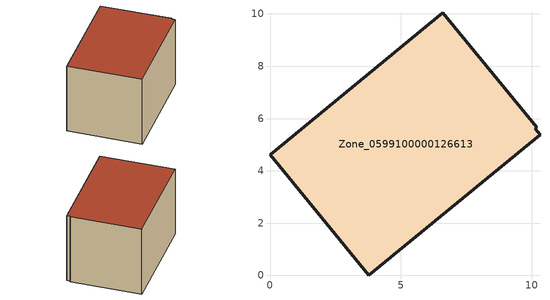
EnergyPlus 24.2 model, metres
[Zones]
Zone_0599100000126613
 floor ground (C_G): 10.19,5.67 10.13,5.62 10.32,5.39 3.78,0 0,4.61 6.6,10.05 z3.12
 wall outside (C_F): 10.19,5.67 6.6,10.05 0,4.61 3.78,0 10.32,5.39 10.13,5.62 10.19,5.67 z3.12:8.98
 roof outside (C_R): 10.13,5.62 10.19,5.67 6.6,10.05 0,4.61 3.78,0 10.32,5.39 z8.98
[BUILDING]
Pand.0599100000126613: North Axis=0; Terrain=City; Loads Convergence Tolerance Value=0.04; Temperature Convergence Tolerance Value=0.4; Solar Distribution=FullExterior; Maximum Number of Warmup Days=25; Minimum Number of Warmup Days=1
[Site:Location]
Rotterdam.The.Hague.AP_ZH_NLD Design_Conditions: Latitude=51.96; Longitude=4.45; Time Zone=1; Elevation=-4.5
[SITE:GROUNDTEMPERATURE:BUILDINGSURFACE]
18, 18, 18, 18, 18, 18, 18, 18, 18, 18, 18, 18
[MATERIAL] Thermal Absorptance=0.9; Solar Absorptance=0.7; Visible Absorptance=0.7
Name | Roughness | Thickness | Conductivity | Density | Specific Heat
G.TI.1946-1964 | MediumSmooth | 0.15 | 1 | 540 | 1210
F.TI.1946-1964 | Rough | 0.3 | 0.857143 | 1920 | 840
R.TI.1946-1964 | MediumRough | 0.2 | 0.277778 | 1500 | 1000
[CONSTRUCTION]
C_G: G.TI.1946-1964
C_F: F.TI.1946-1964
C_R: R.TI.1946-1964
[ZONE]
Zone_0599100000126613: Type=1; Multiplier=1; Ceiling Height=Autocalculate; Volume=Autocalculate; Floor Area=autocalculate; Part of Total Floor Area=Yes
[ZONEINFILTRATION:DESIGNFLOWRATE]
Infil_Zone_0599100000126613: Zone or ZoneList or Space or SpaceList=Zone_0599100000126613; Schedule=AlwaysOn; Design Flow Rate Calculation Method=Flow/Area; Flow Rate per Floor Area=0.003; Constant Term Coefficient=1; Temperature Term Coefficient=0; Velocity Term Coefficient=0; Velocity Squared Term Coefficient=0
[HVACTEMPLATE:ZONE:IDEALLOADSAIRSYSTEM]
Zone_0599100000126613: Maximum Heating Supply Air Temperature=50; Minimum Cooling Supply Air Temperature=13; Maximum Heating Supply Air Humidity Ratio=0.0156; Minimum Cooling Supply Air Humidity Ratio=0.0077; Heating Limit=NoLimit; Cooling Limit=NoLimit; Dehumidification Control Type=ConstantSensibleHeatRatio; Cooling Sensible Heat Ratio=0.7; Dehumidification Setpoint=60; Humidification Control Type=None; Humidification Setpoint=30; Outdoor Air Method=None; Outdoor Air Flow Rate per Person=0.00944; Outdoor Air Flow Rate per Zone Floor Area=0; Outdoor Air Flow Rate per Zone=0; Demand Controlled Ventilation Type=None; Outdoor Air Economizer Type=NoEconomizer; Heat Recovery Type=None; Sensible Heat Recovery Effectiveness=0.7; Latent Heat Recovery Effectiveness=0.65
[ZONECONTROL:THERMOSTAT]
ThermostatControl_Zone_0599100000126613: Zone or ZoneList=Zone_0599100000126613; Control Type Schedule=DualSetpointControlType; Control 1=Thermostat_Zone_0599100000126613; Temperature Difference Between Cutout And Setpoint=0
[THERMOSTATSETPOINT:DUALSETPOINT]
Thermostat_Zone_0599100000126613: Heating Setpoint Temperature Schedule=HeatingSetpoint_Zone_0599100000126613; Cooling Setpoint Temperature Schedule=CoolingSetpoint_Zone_0599100000126613
[SCHEDULE:COMPACT]
HeatingSetpoint_Zone_0599100000126613: Through: 12/31, For: AllDays, Until: 24:00, 21
CoolingSetpoint_Zone_0599100000126613: Through: 12/31, For: AllDays, Until: 24:00, 24
DualSetpointControlType: Through: 12/31, For: AllDays, Until: 24:00, 4
AlwaysOn: Through: 12/31, For: AllDays, Until: 24:00, 1
